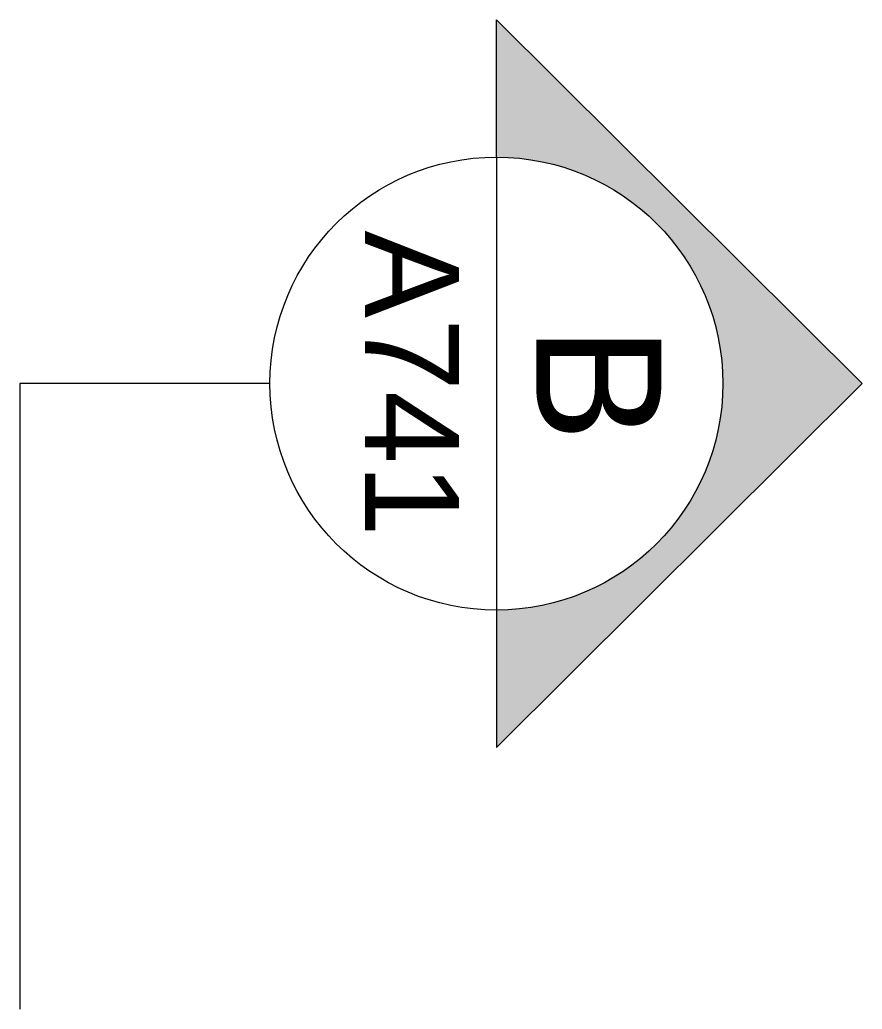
# Model space of a CAD drawing. Header units: centimetres. Extents: x -1245 to 705, y -309 to 797.
# Drawn here: x -1245.25 to -1231.78, y 780.88 to 796.69 of the extents above; entities that cross this region are included whole.
import ezdxf
from ezdxf.enums import TextEntityAlignment as Align

# ---------------------------------------------------------------- set-up
doc = ezdxf.new("R2010")
doc.units = ezdxf.units.CM
doc.header["$MEASUREMENT"] = 0
doc.layers.add('A-ANNO-SYMB', color=3, linetype='Continuous', lineweight=18)
doc.styles.add('ARIAL', font='Arial.ttf')
doc.styles.get("Standard").update_dxf_attribs({"font": 'Arial.ttf'})

# ---------------------------------------------------------------- blocks, each defined once
blk = doc.blocks.new('SYMBOL')
at = {"layer": 'A-ANNO-SYMB', "linetype": 'Continuous', "lineweight": 20}
h = blk.add_hatch(color=256, dxfattribs=at)
h.dxf.hatch_style = 1
h.paths.add_polyline_path([(11.20627, 4.94812), (11.31599, 4.94812, -1), (11.67803, 4.94812), (11.78775, 4.94812), (11.49701, 5.24054)])
at = {"linetype": 'Continuous', "lineweight": 20}
blk.add_line((11.31599, 4.94812), (11.67803, 4.94812), dxfattribs=at)
at = {"layer": 'A-ANNO-SYMB', "linetype": 'Continuous', "lineweight": 20}
for p, q in [((11.20627, 4.94812), (11.49701, 5.24054)), ((11.78775, 4.94812), (11.49701, 5.24054)), ((11.31599, 4.94812), (11.20627, 4.94812)), ((11.67803, 4.94812), (11.78775, 4.94812))]:
    blk.add_line(p, q, dxfattribs=at)
blk.add_circle((11.49701, 4.94812), 0.18102, dxfattribs=at)
for tag, p in [('TAVOLA', (11.49701, 5.07999)), ('SEZIONE', (11.49701, 4.91812))]:
    blk.add_attdef(tag, text='', height=0.1, dxfattribs=at).set_placement(p, align=Align.TOP_CENTER)

msp = doc.modelspace()

# ---------------------------------------------------------------- linework, layer by layer
at = {"layer": 'A-ANNO-SYMB'}
for p, q in [((-1241.245, 790.877), (-1245.245, 790.877)), ((-1245.245, 790.877), (-1245.245, 780.877))]:
    msp.add_line(p, q, dxfattribs=at)

# ---------------------------------------------------------------- block references
at = {"layer": 'A-ANNO-SYMB', "linetype": 'Continuous', "lineweight": 20}
ref = msp.add_blockref('SYMBOL', (-1336.587, 1020.817), dxfattribs=dict(at, xscale=20, yscale=20, zscale=20, rotation=270))
ref.add_attrib('SEZIONE', 'B', dxfattribs={"layer": '0', "linetype": 'Continuous', "lineweight": 20, "height": 2, "rotation": 270, "style": 'ARIAL'}).set_placement((-1234.987, 790.877), align=Align.TOP_CENTER)
ref.add_attrib('TAVOLA', 'A741', dxfattribs={"layer": '0', "linetype": 'Continuous', "lineweight": 20, "height": 1.5, "rotation": 270, "style": 'ARIAL'}).set_placement((-1238.225, 790.877), align=Align.TOP_CENTER)

doc.saveas('drawing.dxf')
